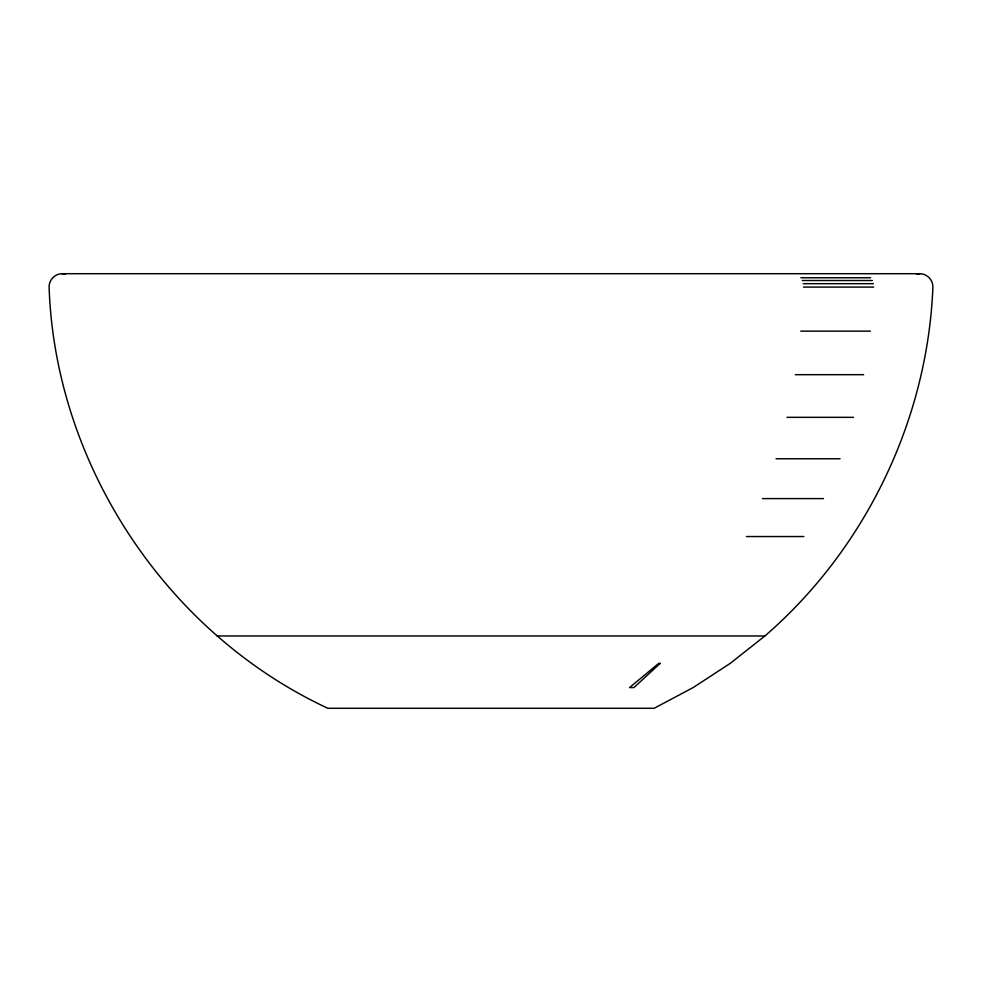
<?xml version="1.0" encoding="UTF-8"?>
<svg xmlns="http://www.w3.org/2000/svg" width="982" height="982" viewBox="0 0 982 982"><rect width="100%" height="100%" fill="white"/><g stroke="black" fill="none" stroke-linecap="round" stroke-linejoin="round"><path stroke-width="1.47" d="M764.904 635.968C865.473 548.938 927.573 419.977 932.9 287.088C933.109 280.091 927.118 273.831 920.122 273.708L61.878 273.708C54.882 273.831 48.891 280.091 49.1 287.088C55.115 464.891 166.572 633.28 327.89 708.292L654.11 708.292L693.169 687.56L730.203 663.39L764.904 635.968L217.096 635.968M916.734 274.076L920.122 273.708M800.907 277.759L870.568 277.759M802.343 280.508L872.311 280.508M803.215 283.688L873.379 283.688M803.472 287.088L873.698 287.088M800.772 331.143L870.396 331.143M795.273 374.682L863.657 374.682M786.999 417.338L853.53 417.338M776.038 458.754L840.101 458.754M762.474 498.598L823.481 498.598M746.406 536.54L803.816 536.54M61.878 273.708L65.266 274.076M660.149 663.39L633.955 687.56L629.572 687.56L658.701 663.39L660.149 663.39"/></g></svg>
